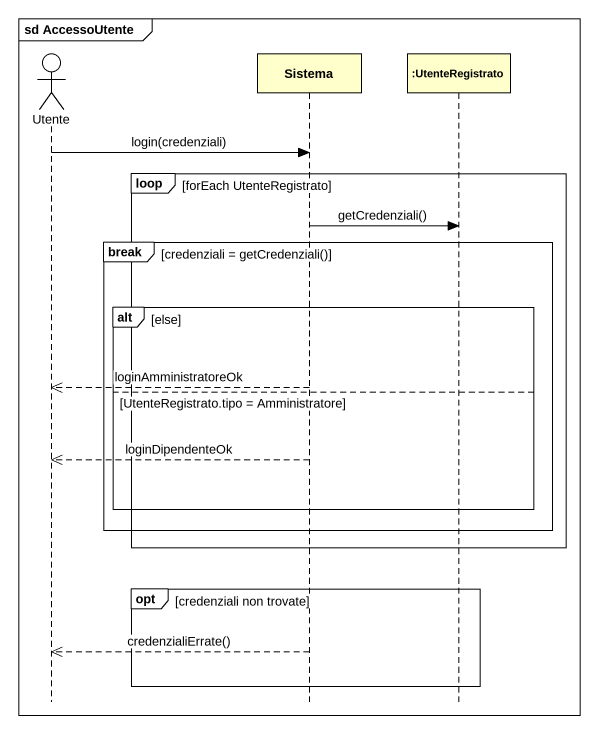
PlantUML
@startuml
mainframe sd AccessoUtente
hide footbox
actor Utente
participant Sistema
participant ":UtenteRegistrato" as UtenteRegistrato

Utente -> Sistema : login(credenziali)
loop forEach UtenteRegistrato
  Sistema -> UtenteRegistrato : getCredenziali()
  break credenziali = getCredenziali()
    alt else
      Sistema -->> Utente : loginAmministratoreOk
    else UtenteRegistrato.tipo = Amministratore
      Sistema -->> Utente : loginDipendenteOk
    end
  end
end
opt credenziali non trovate
  Sistema -->> Utente : credenzialiErrate()
end
@enduml
